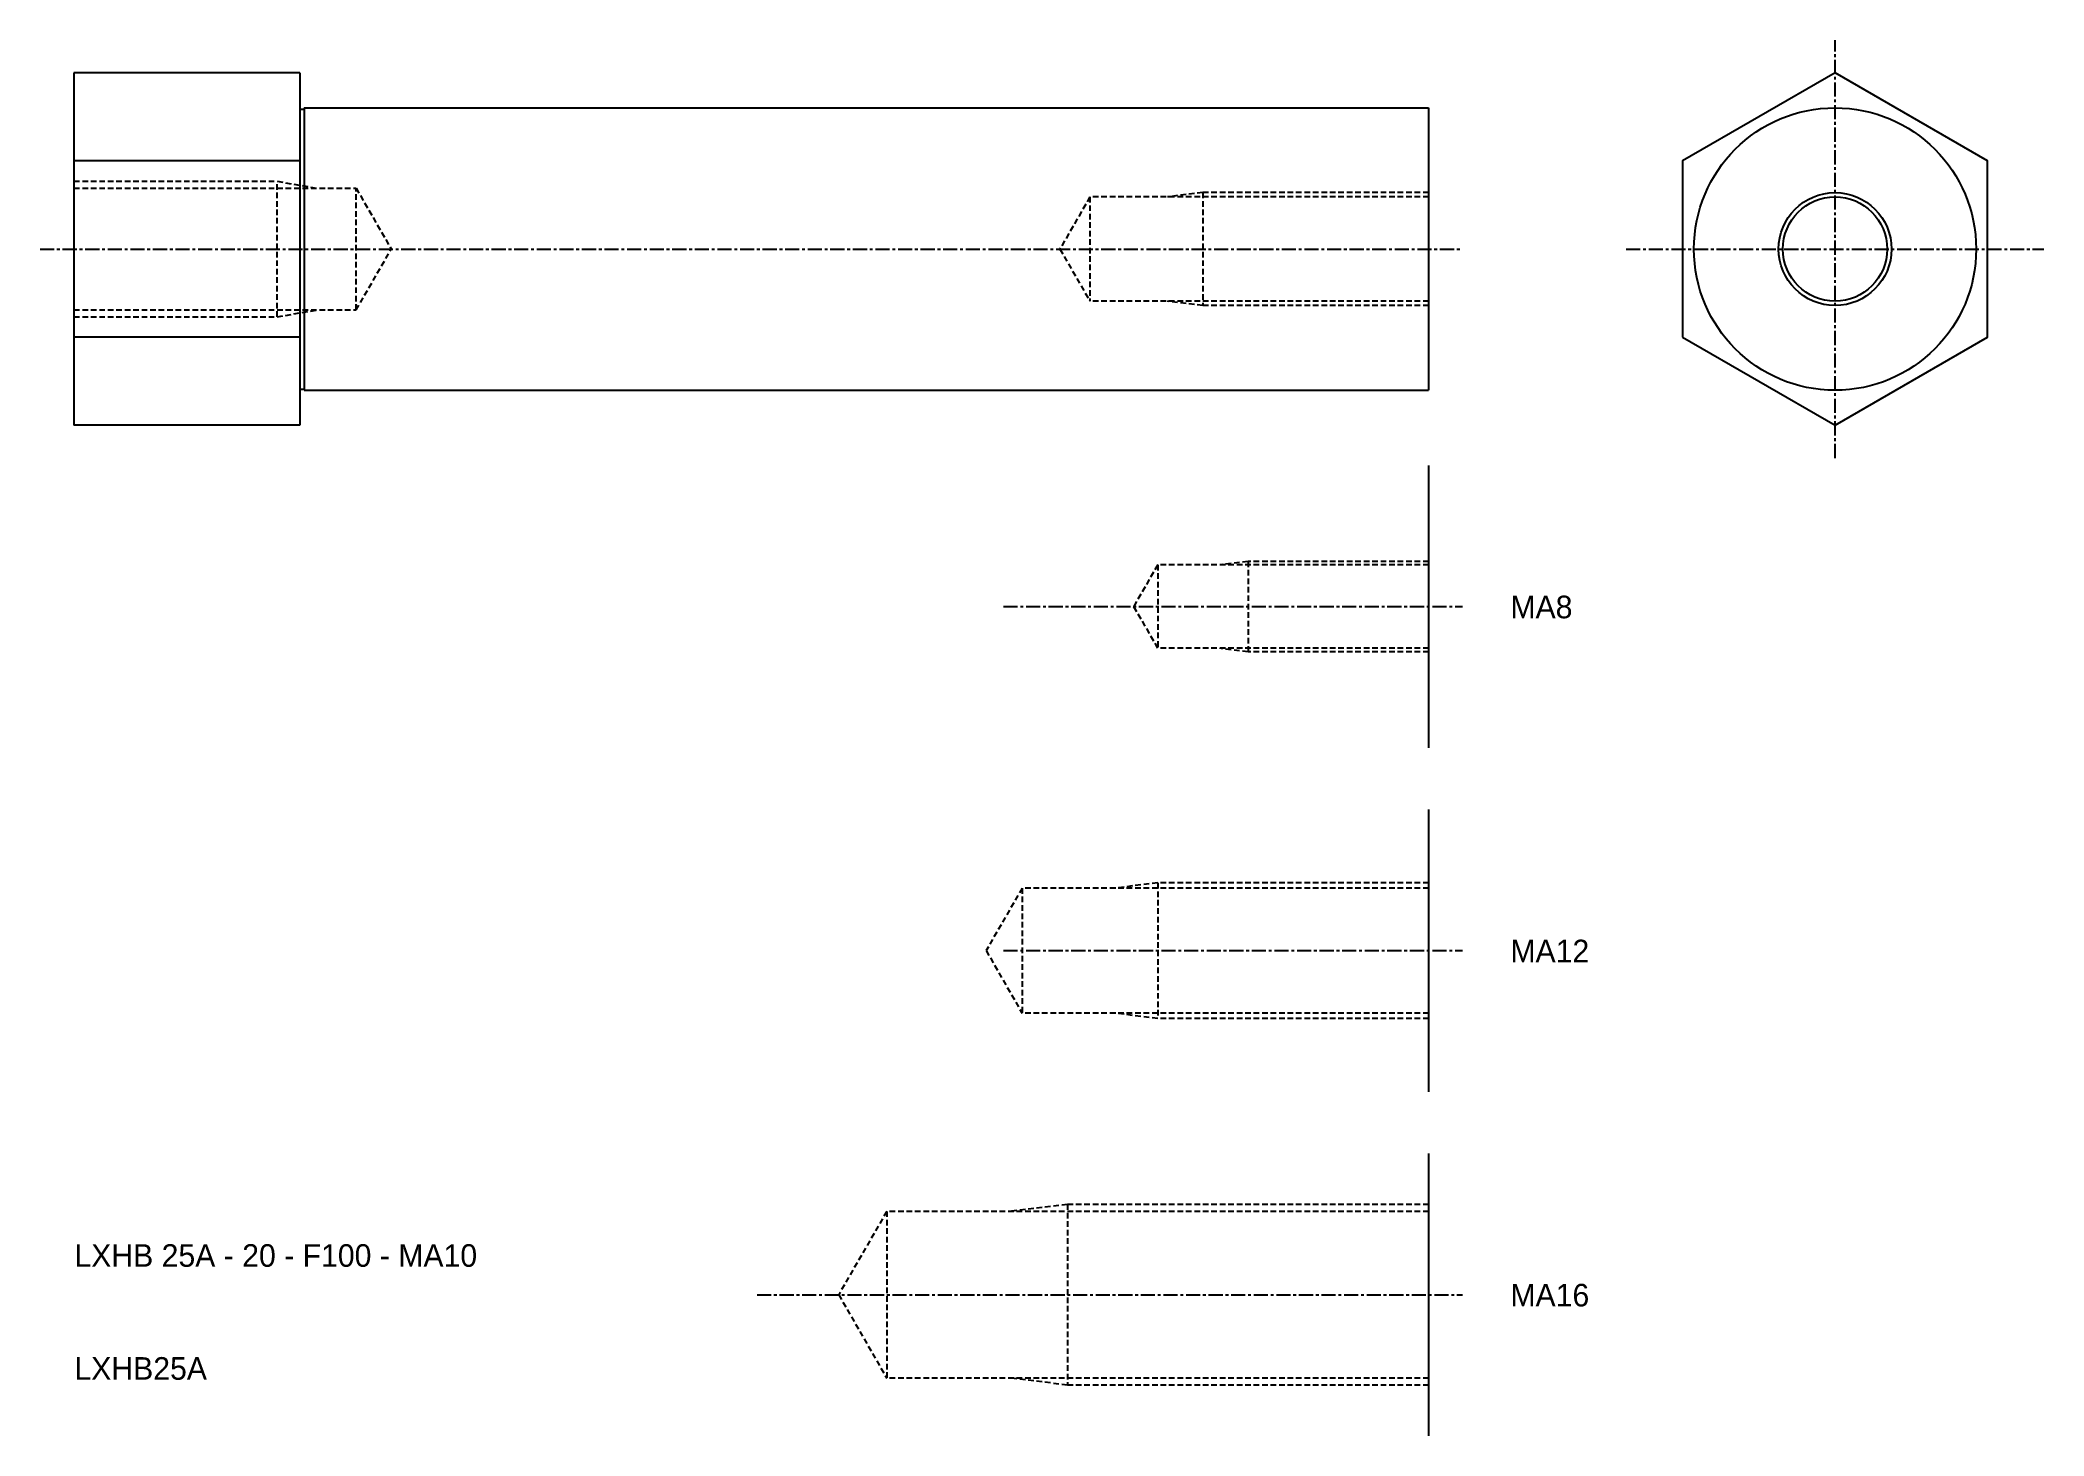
# Model space of a CAD drawing. Extents: x 80 to 257, y -64 to 60.
import ezdxf

# ---------------------------------------------------------------- set-up
doc = ezdxf.new("R2010")
doc.units = 0
doc.linetypes.add('CENTER', pattern=[2, 1.25, -0.25, 0.25, -0.25])
doc.linetypes.add('DASHED', pattern=[0.75, 0.5, -0.25])
doc.layers.get('0').update_dxf_attribs({"linetype": 'CONTINUOUS'})
doc.layers.add('CENTER', color=1, linetype='CENTER')

msp = doc.modelspace()

# ---------------------------------------------------------------- linework, layer by layer
at = {"color": 7, "linetype": 'CONTINUOUS'}
for p, q in [((82.69, 56.94), (82.69, 25.76)), ((102.69, 56.94), (82.69, 56.94)), ((102.69, 56.94), (102.69, 25.76)), ((102.69, 53.75), (103.09, 53.75)), ((103.09, 53.85), (103.09, 28.85)), ((103.09, 53.85), (202.69, 53.85)), ((202.69, 53.85), (202.69, 28.85)), ((102.69, 49.15), (82.69, 49.15)), ((102.69, 33.56), (82.69, 33.56)), ((102.69, 28.95), (103.09, 28.95)), ((103.09, 28.85), (202.69, 28.85)), ((102.69, 25.76), (82.69, 25.76)), ((202.69, 22.19), (202.69, -2.81)), ((202.69, -8.27), (202.69, -33.27)), ((202.69, -38.73), (202.69, -63.73))]:
    msp.add_line(p, q, dxfattribs=at)
at = {"color": 3, "linetype": 'DASHED'}
for p, q in [((82.69, 47.35), (100.69, 47.35)), ((82.69, 46.74), (107.69, 46.74)), ((100.69, 35.35), (100.69, 47.35)), ((100.69, 47.35), (104.19, 46.74)), ((107.69, 46.74), (110.8, 41.35)), ((107.69, 35.96), (107.69, 46.74)), ((182.69, 46.35), (179.57, 45.97)), ((202.69, 46.35), (182.69, 46.35)), ((182.69, 46.35), (182.69, 36.35)), ((172.69, 45.97), (170.03, 41.35)), ((202.69, 45.97), (172.69, 45.97)), ((172.69, 45.97), (172.69, 36.73)), ((107.69, 35.96), (110.8, 41.35)), ((170.03, 41.35), (172.69, 36.73)), ((82.69, 35.96), (107.69, 35.96)), ((100.69, 35.35), (104.19, 35.96)), ((202.69, 36.73), (172.69, 36.73)), ((182.69, 36.35), (179.57, 36.73)), ((202.69, 36.35), (182.69, 36.35)), ((82.69, 35.35), (100.69, 35.35)), ((178.69, 13.39), (176.56, 9.69)), ((178.69, 13.39), (178.69, 6)), ((202.69, 13.39), (178.69, 13.39)), ((186.69, 13.69), (184.19, 13.39)), ((186.69, 13.69), (186.69, 5.69)), ((202.69, 13.69), (186.69, 13.69)), ((176.56, 9.69), (178.69, 6)), ((202.69, 6), (178.69, 6)), ((186.69, 5.69), (184.19, 6)), ((202.69, 5.69), (186.69, 5.69)), ((166.69, -15.23), (163.49, -20.77)), ((202.69, -15.23), (166.69, -15.23)), ((166.69, -15.23), (166.69, -26.31)), ((178.69, -14.77), (174.94, -15.23)), ((202.69, -14.77), (178.69, -14.77)), ((178.69, -14.77), (178.69, -26.77)), ((163.49, -20.77), (166.69, -26.31)), ((202.69, -26.31), (166.69, -26.31)), ((178.69, -26.77), (174.94, -26.31)), ((202.69, -26.77), (178.69, -26.77)), ((154.69, -43.85), (150.43, -51.23)), ((202.69, -43.85), (154.69, -43.85)), ((154.69, -43.85), (154.69, -58.62)), ((170.69, -43.23), (165.69, -43.85)), ((202.69, -43.23), (170.69, -43.23)), ((170.69, -43.23), (170.69, -59.23)), ((150.43, -51.23), (154.69, -58.62)), ((202.69, -58.62), (154.69, -58.62)), ((170.69, -59.23), (165.69, -58.62)), ((202.69, -59.23), (170.69, -59.23))]:
    msp.add_line(p, q, dxfattribs=at)
at = {"color": 7, "linetype": 'CONTINUOUS'}
msp.add_lwpolyline([(225.19, 33.56), (238.69, 25.76), (252.19, 33.56), (252.19, 49.15), (238.69, 56.94), (225.19, 49.15)], close=True, dxfattribs=at)
for radius in [12.5, 4.62]:
    msp.add_circle((238.69, 41.35), radius, dxfattribs=at)
at = {"color": 3, "linetype": 'CONTINUOUS'}
msp.add_circle((238.69, 41.35), 5, dxfattribs=at)
at = {"layer": 'CENTER', "color": 1, "linetype": 'CENTER'}
for p, q in [((238.69, 22.85), (238.69, 59.85)), ((79.69, 41.35), (205.69, 41.35)), ((220.19, 41.35), (257.19, 41.35)), ((165.03, 9.69), (205.69, 9.69)), ((165.03, -20.77), (205.69, -20.77)), ((143.2, -51.23), (205.69, -51.23))]:
    msp.add_line(p, q, dxfattribs=at)

# ---------------------------------------------------------------- texts
at = {"color": 7, "linetype": 'CONTINUOUS'}
for s, p in [('MA8', (209.93, 8.66)), ('MA12', (209.93, -21.8)), ('LXHB 25A - 20 - F100 - MA10', (82.73, -48.76)), ('MA16', (209.93, -52.27)), ('LXHB25A', (82.73, -58.76))]:
    msp.add_text(s, height=2, dxfattribs=at).set_placement(p)

doc.saveas('drawing.dxf')
